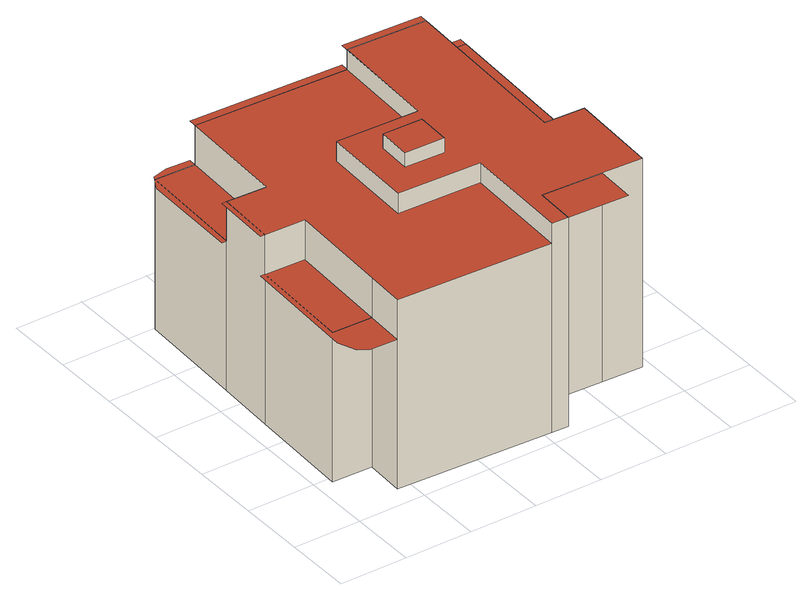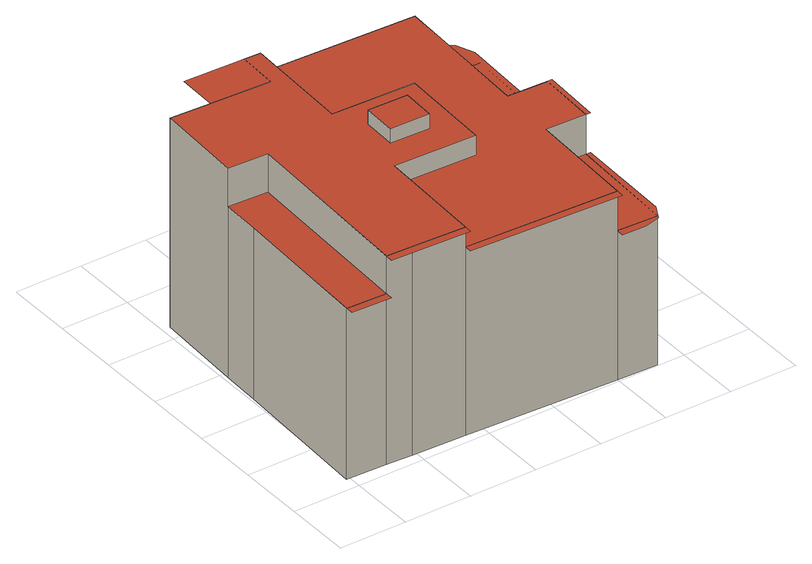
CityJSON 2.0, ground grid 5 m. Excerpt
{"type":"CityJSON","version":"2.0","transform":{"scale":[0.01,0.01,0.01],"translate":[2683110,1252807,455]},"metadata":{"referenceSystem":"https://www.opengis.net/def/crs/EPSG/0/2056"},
"CityObjects":{
"building1":{"type":"Building","attributes":{"class":"BB01","Herkunft":"EE_LB_2007","QualitaetStatus":1,"FileCreationDate":"2012-02-23","Region":1,"GebaeudeStatus":1},"children":["building1-1","building1-2"]},
"building1-1":{"type":"BuildingPart","attributes":{"Geomtype":1},"parents":["building1"],"geometry":[{"type":"MultiSurface","lod":"2","boundaries":[[[0,1,2,3,4,5,6,7,8,9,10,11,12,13,14,15,16,17]],[[15,14,18,19]],[[18,20,21,22]],[[22,21,23,24]],[[11,10,25,24]],[[10,9,26,25]],[[26,27,28,29]],[[29,28,30,31]],[[31,30,32,33]],[[33,32,34,35]],[[35,34,36,37]],[[1,0,38,37]],[[0,17,39,38]],[[17,16,40,39]],[[16,15,19,40]],[[9,8,41,27]],[[41,42,43,44]],[[44,43,45,46]],[[6,5,47,46]],[[47,48,49,50]],[[50,49,51,52]],[[3,2,53,52]],[[2,1,36,53]],[[5,4,54,48]],[[4,3,51,54]],[[8,7,55,42]],[[7,6,45,55]],[[14,13,56,20]],[[13,12,57,56]],[[12,11,23,57]],[[40,19,18,22,58,59,29,31,33,35,37,60]],[[32,30,28,61,62,44,63,64,50,53,36,34]],[[65,49,66,67,68,69]],[[70,43,71,72,73,74]],[[20,56,75,76,21]]],"semantics":{"surfaces":[{"type":"GroundSurface"},{"type":"WallSurface"},{"type":"RoofSurface"}],"values":[0,1,1,1,1,1,1,1,1,1,1,1,1,1,1,1,1,1,1,1,1,1,1,1,1,1,1,1,1,1,2,2,2,2,2]}}]},
"building1-2":{"type":"BuildingPart","attributes":{"Geomtype":2},"parents":["building1"],"geometry":[{"type":"MultiSurface","lod":"2","boundaries":[[[77,78,79,80]],[[81,82,78,77]],[[83,84,82,81]],[[80,79,84,83]],[[78,82,84,79]]],"semantics":{"surfaces":[{"type":"WallSurface"},{"type":"RoofSurface"}],"values":[0,0,0,0,1]}}]}
},
"vertices":[
[1679,104,16],[1556,109,16],[403,155,16],[415,450,16],[117,458,16],[149,1230,16],[168,1672,16],[202,2490,16],[502,2478,16],[1637,2431,16],[2038,2414,16],[2227,2406,16],[2524,2394,16],[2481,1329,16],[2469,1039,16],[2440,370,16],[2140,384,16],[1690,405,16],[2469,1039,1597],[2440,370,1597],[2469,1039,1311],[2173,1051,1311],[2173,1051,1597],[2227,2406,1311],[2227,2406,1597],[2038,2414,1597],[1637,2431,1597],[1637,2431,1447],[1604,1618,1447],[1604,1618,1597],[991,1639,1447],[991,1639,1597],[966,943,1447],[966,943,1597],[1586,920,1447],[1586,920,1597],[1556,109,1447],[1556,109,1597],[1679,104,1597],[1690,405,1597],[2140,384,1597],[502,2478,1447],[502,2478,1148],[467,1659,1148],[467,1659,1447],[168,1672,1148],[168,1672,1447],[149,1230,1447],[149,1230,1148],[448,1218,1148],[448,1218,1447],[415,450,1148],[415,450,1447],[403,155,1447],[117,458,1148],[202,2490,1148],[2481,1329,1311],[2524,2394,1311],[2230,2464,1597],[1639,2489,1597],[2129,87,1597],[1639,2489,1447],[504,2536,1447],[133,1673,1447],[114,1232,1447],[403,155,1148],[114,1232,1148],[77,346,1148],[129,211,1148],[200,163,1148],[133,1673,1148],[504,2536,1148],[326,2543,1148],[212,2514,1148],[153,2405,1148],[2526,2452,1311],[2230,2464,1311],
[1182,1408,1597],[1182,1408,1706],[1477,1399,1706],[1477,1399,1597],[1173,1154,1597],[1173,1154,1706],[1469,1145,1597],[1469,1145,1706]
]}
